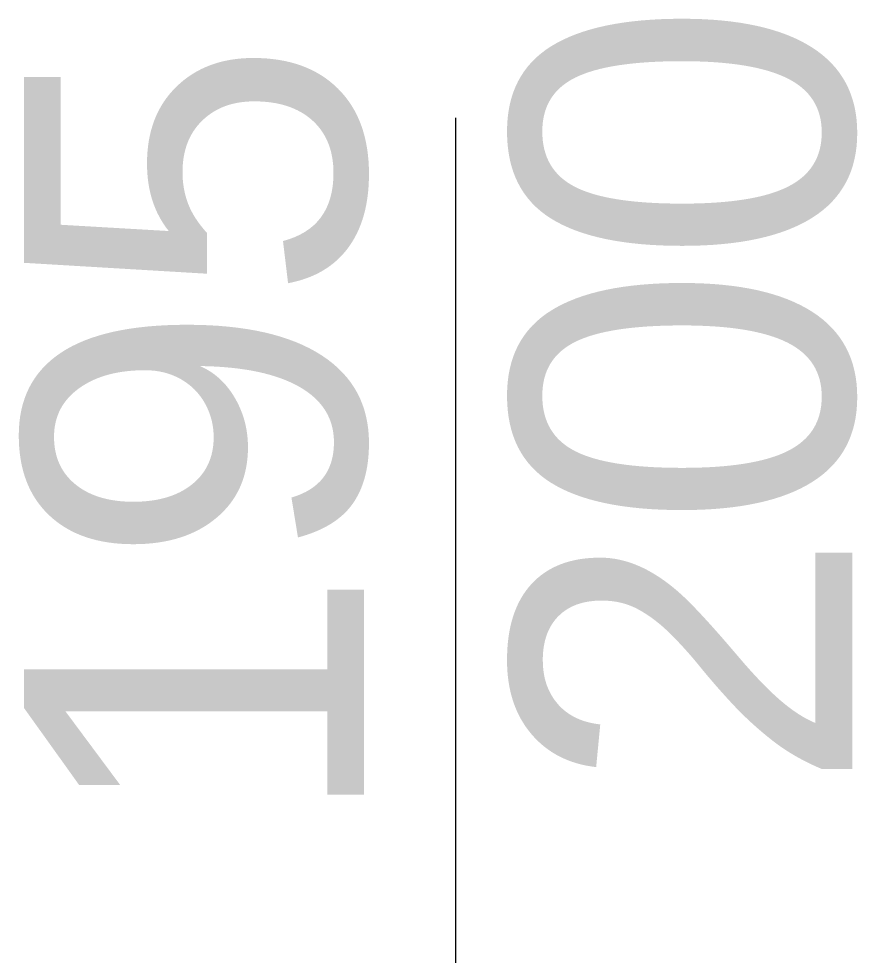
# Model space of a CAD drawing. Header units: centimetres. Extents: x 118932 to 154602, y -32682 to -23521.
# Drawn here: x 127333.9 to 127353.61, y -26669.59 to -26647.56 of the extents above; entities that cross this region are included whole.
import ezdxf

# ---------------------------------------------------------------- set-up
doc = ezdxf.new("R2010")
doc.units = ezdxf.units.CM
doc.header["$LTSCALE"] = 50
doc.header["$MEASUREMENT"] = 0
doc.layers.add('GEN_02_TF_Pencere', color=7, linetype='Continuous', lineweight=9, true_color=0x6093ac)
doc.layers.add('GEN_05_ML_Alçıpan_giydirme', color=7, linetype='Continuous', lineweight=18, true_color=0x7ebab5)
doc.styles.add('ARIAL', font='arial.ttf')

# ---------------------------------------------------------------- blocks, each defined once
blk = doc.blocks.new('P7_')
at = {"layer": 'GEN_02_TF_Pencere'}
blk.add_line((163386.215, -16188.826, 0), (163386.215, -16138.823, 0), dxfattribs=at)
at = {"layer": 'GEN_02_TF_Pencere', "lineweight": 30, "transparency": 33554687, "style": 'ARIAL'}
for s, p in [('200', (163395.534, -16154.699, 0)), ('195', (163384.056, -16155.589, 0))]:
    blk.add_text(s, height=8, rotation=90, dxfattribs=at).set_placement(p)
blk = doc.blocks.new('DOGRAMA LEVEL -1 D BLOK')
at = {"layer": 'GEN_05_ML_Alçıpan_giydirme', "color": 1}
blk.add_blockref('P7_', (-163854.602, 16563.954, 0), dxfattribs=at)

msp = doc.modelspace()

# ---------------------------------------------------------------- block references
msp.add_blockref('DOGRAMA LEVEL -1 D BLOK', (127812.567, -27075.021, 0))

doc.saveas('drawing.dxf')
